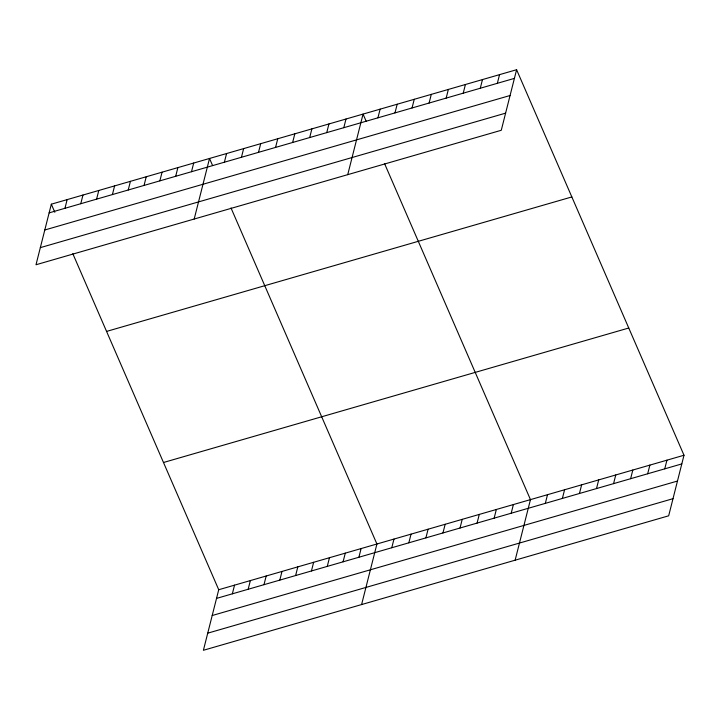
<?xml version="1.0" encoding="UTF-8"?>
<svg xmlns="http://www.w3.org/2000/svg" width="720" height="720" viewBox="0 0 720 720"><rect width="100%" height="100%" fill="white"/><g stroke="black" fill="none" stroke-linecap="round" stroke-linejoin="round"><path stroke-width="1.08" d="M51.327 204.192L36 264.753L501.273 130.275L516.6 69.714L51.327 204.192L54.828 212.274M64.953 208.296L67.14 199.62M80.766 203.724L82.962 195.048M96.588 199.152L98.784 190.476M112.41 194.571L114.606 185.904M128.232 189.999L130.419 181.332M144.045 185.427L146.241 176.76M159.867 180.855L162.063 172.188M175.689 176.283L177.876 167.616M191.502 171.711L193.698 163.044M194.193 219.033L209.52 158.472L212.589 165.537M224.388 162.207L226.575 153.54M241.443 157.275L243.639 148.608M258.507 152.352L260.703 143.676M275.562 147.42L277.758 138.744M292.626 142.488L294.822 133.812M309.69 137.556L311.877 128.88M326.745 132.624L328.941 123.948M72.81 253.674L218.727 589.725L203.4 650.286L668.673 515.808L684 455.247L516.6 69.714M343.809 127.692L345.996 119.016M232.353 593.829L234.54 585.153M347.733 174.654L363.06 114.093L366.129 121.158M248.166 589.257L250.362 580.581M377.928 117.828L380.124 109.161M263.988 584.685L266.184 576.009M394.983 112.896L397.179 104.229M279.81 580.104L281.997 571.437M412.047 107.964L414.243 99.297M295.623 575.532L297.819 566.865M429.102 103.041L431.298 94.365M311.445 570.96L313.641 562.293M327.267 566.388L329.463 557.721M446.166 98.109L448.362 89.433M343.08 561.816L345.276 553.149M463.23 93.177L465.417 84.501M358.902 557.244L361.098 548.577M480.285 88.245L482.481 79.569M361.593 604.566L376.92 544.005L231.003 207.945M497.349 83.313L499.545 74.637M391.779 547.74L393.975 539.073M408.843 542.808L411.039 534.141M425.907 537.876L428.094 529.209M442.962 532.953L445.158 524.277M460.026 528.021L462.222 519.345M477.081 523.089L479.277 514.413M494.145 518.157L496.341 509.481M511.2 513.225L513.396 504.549M515.133 560.187L530.46 499.626L384.543 163.566M545.328 503.361L547.515 494.694M562.383 498.429L564.579 489.762M579.447 493.497L581.643 484.83M596.502 488.574L598.698 479.898M613.566 483.642L615.762 474.966M630.621 478.71L632.817 470.034M647.685 473.778L649.881 465.102M664.749 468.846L666.936 460.17M49.131 212.868L514.404 78.381M44.802 229.986L510.075 95.508M40.329 247.635L505.611 113.148M106.569 331.416L571.842 196.938M163.485 462.501L628.758 328.014M218.727 589.725L684 455.247M216.531 598.401L681.804 463.914M212.193 615.519L677.475 481.041M207.729 633.168L673.011 498.681"/></g></svg>
